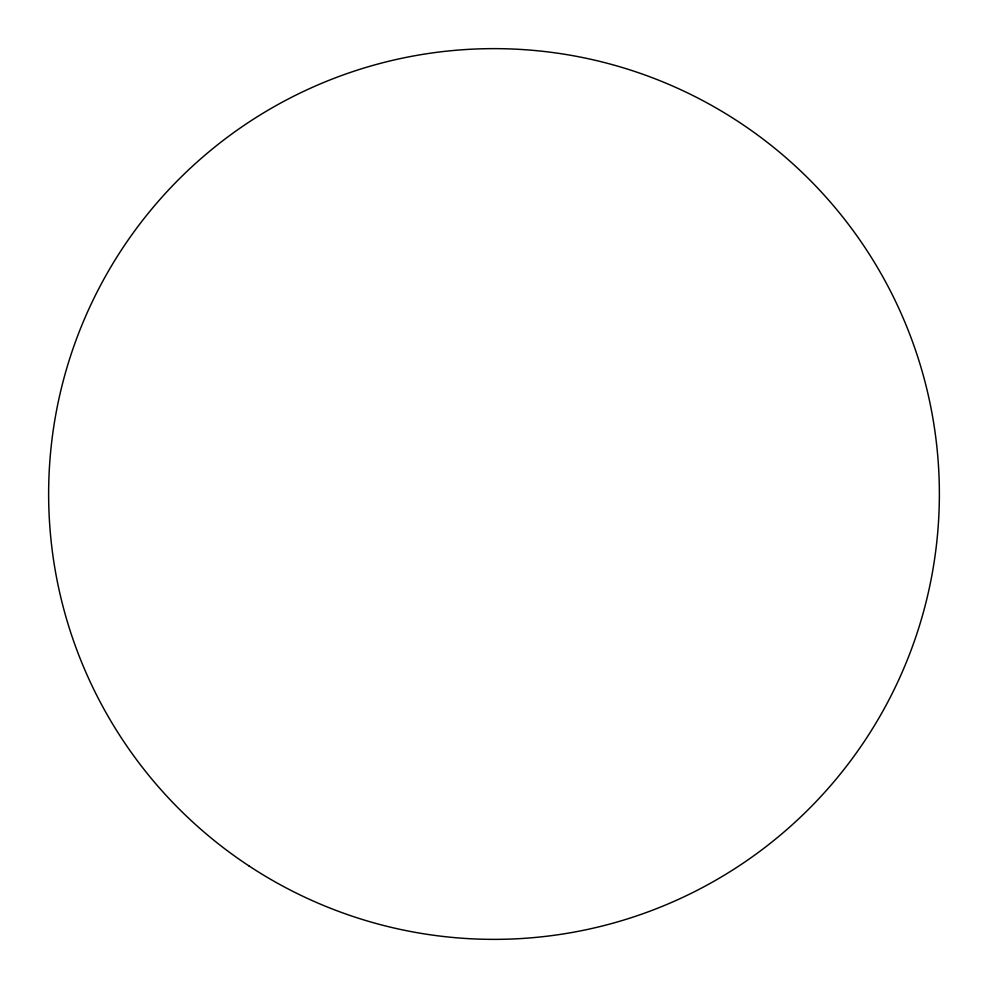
<?xml version="1.0" encoding="UTF-8"?>
<svg xmlns="http://www.w3.org/2000/svg" width="988" height="988" viewBox="0 0 988 988"><rect width="100%" height="100%" fill="white"/><g stroke="black" fill="none" stroke-linecap="round" stroke-linejoin="round"><path stroke-width="1.48" d="M249.001 865.933A445.378 445.378 0 0 0 938.6 520.207A445.378 445.378 0 0 0 294.399 95.861A445.378 445.378 0 0 0 249.001 865.933"/></g></svg>
